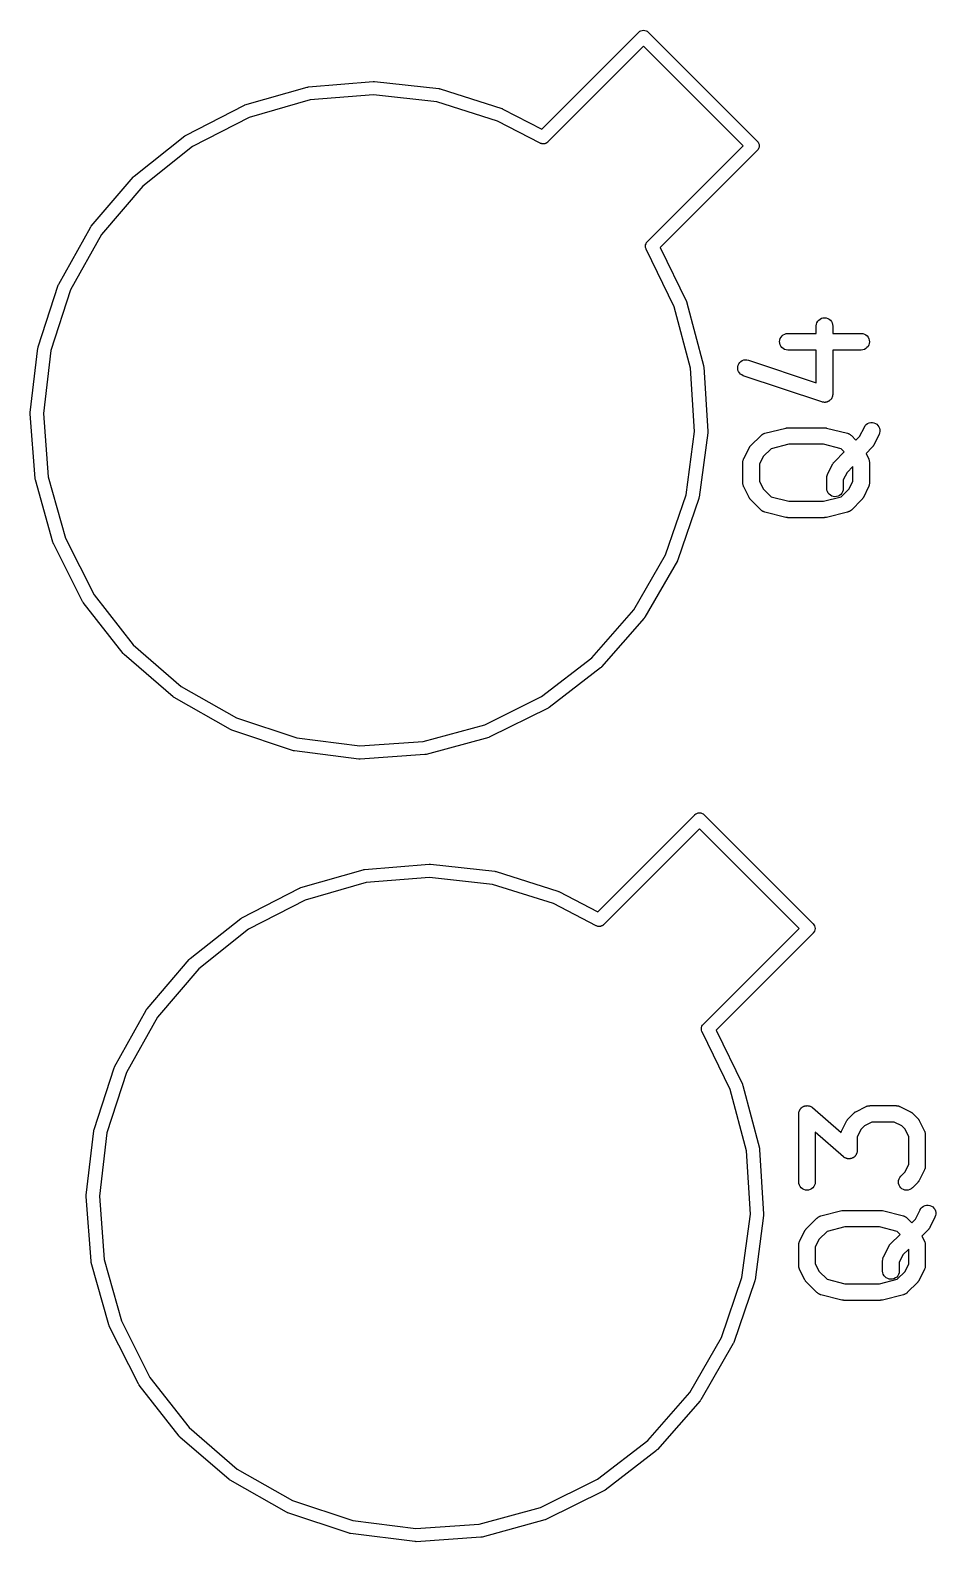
# Model space of a CAD drawing. Extents: x 61 to 193, y -174 to -70.
# Drawn here: x 106.14 to 114.37, y -155.73 to -142 of the extents above; entities that cross this region are included whole.
import ezdxf

# ---------------------------------------------------------------- set-up
doc = ezdxf.new("R2010")
doc.units = 0
doc.header["$MEASUREMENT"] = 0
doc.layers.add('BLACK', color=7, linetype='CONTINUOUS')

msp = doc.modelspace()

# ---------------------------------------------------------------- linework, layer by layer
at = {"layer": 'BLACK', "linetype": 'CONTINUOUS'}
for p, q in [((110.791, -142.896), (111.67, -142.017)), ((111.67, -142.017), (111.672, -142.015)), ((111.672, -142.015), (111.679, -142.009)), ((111.679, -142.009), (111.681, -142.007)), ((111.681, -142.007), (111.691, -142.002)), ((111.691, -142.002), (111.703, -141.998)), ((111.703, -141.998), (111.714, -141.997)), ((111.714, -141.997), (111.726, -141.998)), ((111.726, -141.998), (111.738, -142.002)), ((111.738, -142.002), (111.748, -142.007)), ((111.748, -142.007), (111.757, -142.015)), ((111.757, -142.015), (111.759, -142.017)), ((111.759, -142.017), (112.745, -143.003)), ((111.714, -142.142), (110.843, -143.014)), ((112.62, -143.048), (111.714, -142.142)), ((108.092, -142.676), (108.658, -142.514)), ((108.658, -142.514), (108.659, -142.514)), ((108.659, -142.514), (108.665, -142.513)), ((108.665, -142.513), (108.67, -142.512)), ((108.67, -142.512), (109.257, -142.463)), ((109.257, -142.463), (109.258, -142.462)), ((109.258, -142.462), (109.264, -142.463)), ((109.264, -142.463), (109.269, -142.463)), ((109.269, -142.463), (109.855, -142.528)), ((109.855, -142.528), (109.856, -142.528)), ((109.856, -142.528), (109.861, -142.53)), ((109.861, -142.53), (109.866, -142.531)), ((109.866, -142.531), (110.428, -142.709)), ((107.557, -142.95), (108.081, -142.681)), ((108.081, -142.681), (108.082, -142.68)), ((108.081, -142.681), (108.081, -142.681)), ((108.081, -142.681), (108.081, -142.681)), ((108.082, -142.68), (108.087, -142.678)), ((108.087, -142.678), (108.092, -142.676)), ((108.686, -142.631), (108.131, -142.79)), ((109.261, -142.583), (108.686, -142.631)), ((109.835, -142.647), (109.261, -142.583)), ((110.387, -142.822), (109.835, -142.647)), ((110.428, -142.709), (110.429, -142.709)), ((110.429, -142.709), (110.433, -142.711)), ((110.433, -142.711), (110.437, -142.713)), ((110.437, -142.713), (110.791, -142.896)), ((108.131, -142.79), (107.617, -143.054)), ((110.775, -143.023), (110.387, -142.822)), ((107.085, -143.322), (107.547, -142.956)), ((107.547, -142.956), (107.548, -142.956)), ((107.548, -142.956), (107.552, -142.953)), ((107.552, -142.953), (107.557, -142.95)), ((107.617, -143.054), (107.164, -143.413)), ((110.779, -143.025), (110.775, -143.023)), ((110.775, -143.023), (110.775, -143.023)), ((110.785, -143.027), (110.779, -143.025)), ((110.786, -143.027), (110.785, -143.027)), ((110.786, -143.028), (110.786, -143.027)), ((110.791, -143.029), (110.786, -143.028)), ((110.796, -143.029), (110.791, -143.029)), ((110.797, -143.03), (110.796, -143.029)), ((110.798, -143.03), (110.797, -143.03)), ((110.802, -143.03), (110.798, -143.03)), ((110.807, -143.03), (110.802, -143.03)), ((110.809, -143.029), (110.807, -143.03)), ((110.81, -143.029), (110.809, -143.029)), ((110.814, -143.029), (110.81, -143.029)), ((110.818, -143.028), (110.814, -143.029)), ((110.82, -143.027), (110.818, -143.028)), ((110.822, -143.026), (110.82, -143.027)), ((110.825, -143.025), (110.822, -143.026)), ((110.829, -143.023), (110.825, -143.025)), ((110.831, -143.023), (110.829, -143.023)), ((110.833, -143.021), (110.831, -143.023)), ((110.836, -143.02), (110.833, -143.021)), ((110.839, -143.017), (110.836, -143.02)), ((110.841, -143.016), (110.839, -143.017)), ((110.843, -143.014), (110.841, -143.016)), ((110.843, -143.014), (110.843, -143.014)), ((111.748, -143.919), (112.62, -143.048)), ((112.745, -143.092), (111.865, -143.972)), ((112.745, -143.003), (112.747, -143.005)), ((112.747, -143.09), (112.745, -143.092)), ((112.747, -143.005), (112.749, -143.007)), ((112.749, -143.088), (112.747, -143.09)), ((112.749, -143.007), (112.749, -143.007)), ((112.749, -143.007), (112.755, -143.014)), ((112.755, -143.081), (112.749, -143.088)), ((112.755, -143.014), (112.755, -143.014)), ((112.755, -143.014), (112.76, -143.024)), ((112.76, -143.071), (112.755, -143.081)), ((112.76, -143.024), (112.764, -143.036)), ((112.764, -143.059), (112.76, -143.071)), ((112.764, -143.036), (112.765, -143.048)), ((112.765, -143.048), (112.764, -143.059)), ((106.695, -143.779), (107.077, -143.331)), ((107.077, -143.33), (107.081, -143.326)), ((107.077, -143.331), (107.077, -143.33)), ((107.081, -143.326), (107.085, -143.322)), ((107.164, -143.413), (106.79, -143.853)), ((106.4, -144.304), (106.688, -143.789)), ((106.688, -143.788), (106.691, -143.784)), ((106.688, -143.789), (106.688, -143.788)), ((106.691, -143.784), (106.695, -143.779)), ((106.79, -143.853), (106.508, -144.357)), ((111.732, -143.96), (111.733, -143.948)), ((111.733, -143.948), (111.737, -143.937)), ((111.737, -143.937), (111.742, -143.926)), ((111.742, -143.926), (111.748, -143.919)), ((111.733, -143.971), (111.732, -143.96)), ((111.737, -143.983), (111.733, -143.971)), ((111.739, -143.987), (111.737, -143.983)), ((111.994, -144.51), (111.739, -143.987)), ((111.865, -143.972), (112.105, -144.463)), ((106.213, -144.875), (106.396, -144.314)), ((106.508, -144.357), (106.329, -144.906)), ((106.396, -144.313), (106.398, -144.309)), ((106.396, -144.314), (106.396, -144.313)), ((106.398, -144.309), (106.4, -144.304)), ((112.105, -144.463), (112.105, -144.464)), ((112.105, -144.464), (112.107, -144.469)), ((112.107, -144.469), (112.109, -144.474)), ((112.109, -144.474), (112.259, -145.044)), ((112.142, -145.069), (111.994, -144.51)), ((113.297, -144.642), (113.307, -144.631)), ((113.307, -144.631), (113.318, -144.622)), ((113.318, -144.622), (113.331, -144.615)), ((113.331, -144.615), (113.345, -144.611)), ((113.345, -144.611), (113.36, -144.61)), ((113.36, -144.61), (113.374, -144.611)), ((113.374, -144.611), (113.388, -144.616)), ((113.388, -144.616), (113.401, -144.623)), ((113.401, -144.623), (113.412, -144.632)), ((113.412, -144.632), (113.422, -144.643)), ((112.964, -144.786), (112.973, -144.774)), ((112.973, -144.774), (112.984, -144.765)), ((112.984, -144.765), (112.997, -144.758)), ((112.997, -144.758), (113.011, -144.754)), ((113.011, -144.754), (113.026, -144.753)), ((113.026, -144.753), (113.284, -144.753)), ((113.284, -144.684), (113.286, -144.669)), ((113.284, -144.685), (113.284, -144.684)), ((113.284, -144.753), (113.284, -144.685)), ((113.286, -144.669), (113.29, -144.655)), ((113.29, -144.655), (113.297, -144.642)), ((113.422, -144.643), (113.428, -144.656)), ((113.428, -144.656), (113.433, -144.67)), ((113.433, -144.67), (113.434, -144.685)), ((113.434, -144.685), (113.434, -144.753)), ((113.434, -144.753), (113.692, -144.753)), ((113.692, -144.753), (113.693, -144.753)), ((113.693, -144.753), (113.708, -144.754)), ((113.708, -144.754), (113.722, -144.759)), ((113.722, -144.759), (113.735, -144.766)), ((113.735, -144.766), (113.746, -144.775)), ((113.746, -144.775), (113.755, -144.787)), ((106.141, -145.472), (106.211, -144.886)), ((106.211, -144.885), (106.212, -144.88)), ((106.211, -144.886), (106.211, -144.885)), ((106.212, -144.88), (106.213, -144.875)), ((106.329, -144.906), (106.261, -145.48)), ((112.951, -144.827), (112.952, -144.813)), ((112.952, -144.842), (112.951, -144.827)), ((112.952, -144.813), (112.957, -144.799)), ((112.956, -144.856), (112.952, -144.842)), ((112.963, -144.869), (112.956, -144.856)), ((112.957, -144.799), (112.964, -144.786)), ((112.972, -144.88), (112.963, -144.869)), ((112.983, -144.89), (112.972, -144.88)), ((112.996, -144.897), (112.983, -144.89)), ((113.01, -144.901), (112.996, -144.897)), ((113.025, -144.903), (113.01, -144.901)), ((113.026, -144.903), (113.025, -144.903)), ((113.284, -144.903), (113.026, -144.903)), ((113.284, -145.2), (113.284, -144.903)), ((113.692, -144.903), (113.434, -144.903)), ((113.434, -144.903), (113.434, -145.304)), ((113.707, -144.901), (113.692, -144.903)), ((113.721, -144.897), (113.707, -144.901)), ((113.734, -144.89), (113.721, -144.897)), ((113.745, -144.881), (113.734, -144.89)), ((113.755, -144.87), (113.745, -144.881)), ((113.755, -144.787), (113.762, -144.8)), ((113.762, -144.857), (113.755, -144.87)), ((113.762, -144.8), (113.766, -144.814)), ((113.766, -144.843), (113.762, -144.857)), ((113.766, -144.814), (113.767, -144.828)), ((113.767, -144.828), (113.766, -144.843)), ((112.259, -145.044), (112.259, -145.045)), ((112.259, -145.045), (112.26, -145.05)), ((112.26, -145.05), (112.261, -145.056)), ((112.57, -145.056), (112.574, -145.042)), ((112.574, -145.042), (112.58, -145.028)), ((112.58, -145.028), (112.588, -145.016)), ((112.588, -145.016), (112.599, -145.006)), ((112.599, -145.006), (112.611, -144.999)), ((112.611, -144.999), (112.625, -144.993)), ((112.625, -144.993), (112.64, -144.991)), ((112.64, -144.991), (112.654, -144.991)), ((112.654, -144.991), (112.668, -144.995)), ((112.668, -144.995), (113.284, -145.2)), ((112.178, -145.645), (112.142, -145.069)), ((112.261, -145.056), (112.298, -145.644)), ((112.57, -145.07), (112.57, -145.056)), ((112.572, -145.085), (112.57, -145.07)), ((112.577, -145.099), (112.572, -145.085)), ((112.585, -145.111), (112.577, -145.099)), ((112.595, -145.122), (112.585, -145.111)), ((112.607, -145.13), (112.595, -145.122)), ((112.62, -145.137), (112.607, -145.13)), ((112.621, -145.137), (112.62, -145.137)), ((113.335, -145.375), (112.621, -145.137)), ((113.431, -145.324), (113.43, -145.328)), ((113.432, -145.319), (113.431, -145.324)), ((113.433, -145.317), (113.432, -145.319)), ((113.434, -145.309), (113.433, -145.314)), ((113.433, -145.314), (113.433, -145.317)), ((113.434, -145.304), (113.434, -145.305)), ((113.434, -145.305), (113.434, -145.309)), ((113.34, -145.376), (113.335, -145.375)), ((113.344, -145.377), (113.34, -145.376)), ((113.347, -145.378), (113.344, -145.377)), ((113.35, -145.378), (113.347, -145.378)), ((113.354, -145.378), (113.35, -145.378)), ((113.359, -145.379), (113.354, -145.378)), ((113.361, -145.379), (113.359, -145.379)), ((113.364, -145.379), (113.361, -145.379)), ((113.369, -145.378), (113.364, -145.379)), ((113.373, -145.378), (113.369, -145.378)), ((113.376, -145.377), (113.373, -145.378)), ((113.379, -145.376), (113.376, -145.377)), ((113.383, -145.375), (113.379, -145.376)), ((113.387, -145.373), (113.383, -145.375)), ((113.39, -145.372), (113.387, -145.373)), ((113.392, -145.371), (113.39, -145.372)), ((113.396, -145.369), (113.392, -145.371)), ((113.4, -145.367), (113.396, -145.369)), ((113.402, -145.365), (113.4, -145.367)), ((113.405, -145.363), (113.402, -145.365)), ((113.408, -145.36), (113.405, -145.363)), ((113.412, -145.357), (113.408, -145.36)), ((113.413, -145.355), (113.412, -145.357)), ((113.415, -145.353), (113.413, -145.355)), ((113.418, -145.35), (113.415, -145.353)), ((113.421, -145.346), (113.418, -145.35)), ((113.422, -145.344), (113.421, -145.346)), ((113.424, -145.341), (113.422, -145.344)), ((113.426, -145.337), (113.424, -145.341)), ((113.428, -145.333), (113.426, -145.337)), ((113.429, -145.331), (113.428, -145.333)), ((113.43, -145.328), (113.429, -145.331)), ((106.141, -145.477), (106.141, -145.472)), ((106.141, -145.482), (106.141, -145.477)), ((106.141, -145.483), (106.141, -145.482)), ((106.186, -146.071), (106.141, -145.483)), ((106.261, -145.48), (106.305, -146.056)), ((113.721, -145.603), (113.729, -145.59)), ((113.729, -145.59), (113.739, -145.58)), ((113.739, -145.58), (113.751, -145.572)), ((113.751, -145.572), (113.765, -145.566)), ((113.765, -145.566), (113.779, -145.563)), ((113.779, -145.563), (113.794, -145.562)), ((113.794, -145.562), (113.808, -145.565)), ((113.808, -145.565), (113.822, -145.57)), ((113.822, -145.57), (113.834, -145.578)), ((113.834, -145.578), (113.845, -145.588)), ((113.845, -145.588), (113.853, -145.6)), ((113.853, -145.6), (113.859, -145.614)), ((112.101, -146.218), (112.178, -145.645)), ((112.298, -145.655), (112.22, -146.24)), ((112.298, -145.644), (112.298, -145.645)), ((112.298, -145.645), (112.298, -145.65)), ((112.298, -145.65), (112.298, -145.655)), ((112.687, -145.775), (112.782, -145.679)), ((112.782, -145.679), (112.783, -145.679)), ((112.783, -145.679), (112.787, -145.676)), ((112.787, -145.676), (112.791, -145.672)), ((112.791, -145.672), (112.793, -145.671)), ((112.793, -145.671), (112.794, -145.67)), ((112.794, -145.67), (112.799, -145.667)), ((112.799, -145.667), (112.803, -145.665)), ((112.803, -145.665), (112.805, -145.664)), ((112.805, -145.664), (112.807, -145.663)), ((112.807, -145.663), (112.812, -145.661)), ((112.812, -145.661), (112.817, -145.66)), ((112.817, -145.66), (113.008, -145.612)), ((113.008, -145.612), (113.009, -145.612)), ((113.009, -145.612), (113.01, -145.612)), ((113.01, -145.612), (113.011, -145.611)), ((113.011, -145.611), (113.017, -145.611)), ((113.017, -145.611), (113.023, -145.61)), ((113.023, -145.61), (113.024, -145.61)), ((113.024, -145.61), (113.026, -145.61)), ((113.026, -145.61), (113.359, -145.61)), ((113.359, -145.61), (113.36, -145.61)), ((113.36, -145.61), (113.361, -145.61)), ((113.361, -145.61), (113.363, -145.61)), ((113.363, -145.61), (113.369, -145.611)), ((113.369, -145.611), (113.375, -145.611)), ((113.375, -145.611), (113.376, -145.612)), ((113.376, -145.612), (113.377, -145.612)), ((113.377, -145.612), (113.568, -145.66)), ((113.568, -145.66), (113.569, -145.66)), ((113.569, -145.66), (113.573, -145.662)), ((113.573, -145.662), (113.578, -145.663)), ((113.578, -145.663), (113.58, -145.664)), ((113.58, -145.664), (113.582, -145.665)), ((113.582, -145.665), (113.587, -145.668)), ((113.587, -145.668), (113.591, -145.67)), ((113.591, -145.67), (113.593, -145.672)), ((113.593, -145.672), (113.595, -145.673)), ((113.595, -145.673), (113.599, -145.676)), ((113.599, -145.676), (113.603, -145.679)), ((113.603, -145.679), (113.645, -145.722)), ((113.645, -145.722), (113.678, -145.688)), ((113.678, -145.688), (113.721, -145.604)), ((113.721, -145.604), (113.721, -145.603)), ((113.855, -145.671), (113.807, -145.766)), ((113.86, -145.657), (113.855, -145.671)), ((113.859, -145.614), (113.862, -145.628)), ((113.862, -145.643), (113.86, -145.657)), ((113.862, -145.628), (113.862, -145.643)), ((112.625, -145.889), (112.673, -145.794)), ((112.673, -145.793), (112.676, -145.79)), ((112.673, -145.794), (112.673, -145.793)), ((112.676, -145.79), (112.678, -145.786)), ((112.678, -145.786), (112.68, -145.784)), ((112.68, -145.784), (112.681, -145.781)), ((112.681, -145.781), (112.684, -145.778)), ((112.684, -145.778), (112.687, -145.775)), ((112.802, -145.872), (112.767, -145.941)), ((112.874, -145.8), (112.802, -145.872)), ((113.035, -145.76), (112.874, -145.8)), ((113.35, -145.76), (113.035, -145.76)), ((113.511, -145.8), (113.35, -145.76)), ((113.449, -145.918), (113.539, -145.828)), ((113.539, -145.828), (113.511, -145.8)), ((113.793, -145.786), (113.736, -145.843)), ((113.736, -145.843), (113.759, -145.889)), ((113.796, -145.782), (113.793, -145.786)), ((113.799, -145.779), (113.796, -145.782)), ((113.8, -145.777), (113.799, -145.779)), ((113.802, -145.774), (113.8, -145.777)), ((113.804, -145.77), (113.802, -145.774)), ((113.807, -145.767), (113.804, -145.77)), ((113.807, -145.766), (113.807, -145.767)), ((112.617, -145.922), (112.618, -145.92)), ((112.617, -145.923), (112.617, -145.922)), ((112.617, -146.113), (112.617, -145.923)), ((112.618, -145.912), (112.619, -145.907)), ((112.618, -145.918), (112.618, -145.912)), ((112.618, -145.92), (112.618, -145.918)), ((112.619, -145.907), (112.62, -145.905)), ((112.62, -145.903), (112.622, -145.898)), ((112.62, -145.905), (112.62, -145.903)), ((112.622, -145.898), (112.623, -145.893)), ((112.623, -145.893), (112.625, -145.891)), ((112.625, -145.891), (112.625, -145.889)), ((112.767, -145.941), (112.767, -146.096)), ((113.387, -146.032), (113.435, -145.937)), ((113.435, -145.936), (113.438, -145.933)), ((113.435, -145.937), (113.435, -145.936)), ((113.438, -145.933), (113.44, -145.929)), ((113.44, -145.929), (113.442, -145.926)), ((113.442, -145.926), (113.443, -145.924)), ((113.443, -145.924), (113.446, -145.921)), ((113.446, -145.921), (113.449, -145.918)), ((113.617, -145.961), (113.564, -146.015)), ((113.617, -146.096), (113.617, -145.961)), ((113.759, -145.889), (113.76, -145.89)), ((113.76, -145.89), (113.761, -145.892)), ((113.761, -145.892), (113.762, -145.894)), ((113.762, -145.894), (113.763, -145.899)), ((113.763, -145.899), (113.765, -145.904)), ((113.765, -145.904), (113.765, -145.906)), ((113.765, -145.906), (113.766, -145.908)), ((113.766, -145.908), (113.766, -145.913)), ((113.766, -145.913), (113.767, -145.919)), ((113.767, -145.919), (113.767, -145.921)), ((113.767, -145.921), (113.767, -145.923)), ((113.767, -145.923), (113.767, -146.113)), ((106.187, -146.076), (106.186, -146.071)), ((106.188, -146.082), (106.187, -146.076)), ((106.347, -146.65), (106.188, -146.082)), ((106.188, -146.082), (106.188, -146.082)), ((106.305, -146.056), (106.461, -146.612)), ((112.618, -146.116), (112.617, -146.113)), ((112.618, -146.118), (112.618, -146.116)), ((112.618, -146.123), (112.618, -146.118)), ((112.619, -146.128), (112.618, -146.123)), ((112.619, -146.13), (112.619, -146.128)), ((112.62, -146.132), (112.619, -146.13)), ((112.622, -146.137), (112.62, -146.132)), ((112.623, -146.142), (112.622, -146.137)), ((112.624, -146.144), (112.623, -146.142)), ((112.625, -146.146), (112.624, -146.144)), ((112.625, -146.147), (112.625, -146.146)), ((112.673, -146.242), (112.625, -146.147)), ((112.767, -146.096), (112.802, -146.164)), ((113.379, -146.06), (113.38, -146.055)), ((113.38, -146.063), (113.379, -146.06)), ((113.379, -146.065), (113.38, -146.063)), ((113.379, -146.066), (113.379, -146.065)), ((113.379, -146.161), (113.379, -146.066)), ((113.38, -146.055), (113.381, -146.05)), ((113.381, -146.05), (113.382, -146.048)), ((113.382, -146.046), (113.384, -146.041)), ((113.382, -146.048), (113.382, -146.046)), ((113.384, -146.041), (113.385, -146.036)), ((113.385, -146.036), (113.386, -146.034)), ((113.386, -146.034), (113.387, -146.032)), ((113.564, -146.015), (113.529, -146.084)), ((113.529, -146.084), (113.529, -146.161)), ((113.583, -146.164), (113.617, -146.096)), ((113.759, -146.147), (113.712, -146.242)), ((113.76, -146.145), (113.759, -146.147)), ((113.761, -146.143), (113.76, -146.145)), ((113.763, -146.138), (113.761, -146.143)), ((113.765, -146.133), (113.763, -146.138)), ((113.766, -146.129), (113.765, -146.131)), ((113.765, -146.131), (113.765, -146.133)), ((113.767, -146.119), (113.766, -146.124)), ((113.766, -146.124), (113.766, -146.129)), ((113.767, -146.113), (113.767, -146.114)), ((113.767, -146.114), (113.767, -146.117)), ((113.767, -146.117), (113.767, -146.119)), ((111.915, -146.765), (112.101, -146.218)), ((112.217, -146.251), (112.027, -146.809)), ((112.218, -146.246), (112.217, -146.251)), ((112.22, -146.241), (112.218, -146.246)), ((112.22, -146.24), (112.22, -146.241)), ((112.675, -146.246), (112.673, -146.242)), ((112.677, -146.25), (112.675, -146.246)), ((112.679, -146.252), (112.677, -146.25)), ((112.681, -146.255), (112.679, -146.252)), ((112.684, -146.258), (112.681, -146.255)), ((112.686, -146.261), (112.684, -146.258)), ((112.687, -146.262), (112.686, -146.261)), ((112.782, -146.357), (112.687, -146.262)), ((112.802, -146.164), (112.874, -146.236)), ((112.874, -146.236), (113.035, -146.277)), ((113.035, -146.277), (113.35, -146.277)), ((113.35, -146.277), (113.511, -146.236)), ((113.381, -146.176), (113.379, -146.161)), ((113.385, -146.19), (113.381, -146.176)), ((113.392, -146.203), (113.385, -146.19)), ((113.401, -146.214), (113.392, -146.203)), ((113.412, -146.223), (113.401, -146.214)), ((113.425, -146.23), (113.412, -146.223)), ((113.439, -146.235), (113.425, -146.23)), ((113.454, -146.236), (113.439, -146.235)), ((113.468, -146.235), (113.454, -146.236)), ((113.482, -146.231), (113.468, -146.235)), ((113.495, -146.224), (113.482, -146.231)), ((113.507, -146.215), (113.495, -146.224)), ((113.516, -146.203), (113.507, -146.215)), ((113.511, -146.236), (113.583, -146.164)), ((113.523, -146.191), (113.516, -146.203)), ((113.528, -146.177), (113.523, -146.191)), ((113.529, -146.162), (113.528, -146.177)), ((113.529, -146.161), (113.529, -146.162)), ((113.698, -146.262), (113.603, -146.357)), ((113.7, -146.258), (113.698, -146.262)), ((113.703, -146.255), (113.7, -146.258)), ((113.705, -146.253), (113.703, -146.255)), ((113.707, -146.25), (113.705, -146.253)), ((113.709, -146.247), (113.707, -146.25)), ((113.711, -146.243), (113.709, -146.247)), ((113.712, -146.242), (113.711, -146.243)), ((112.786, -146.36), (112.782, -146.357)), ((112.79, -146.364), (112.786, -146.36)), ((112.792, -146.365), (112.79, -146.364)), ((112.794, -146.366), (112.792, -146.365)), ((112.798, -146.369), (112.794, -146.366)), ((112.802, -146.371), (112.798, -146.369)), ((112.804, -146.372), (112.802, -146.371)), ((112.806, -146.373), (112.804, -146.372)), ((112.811, -146.375), (112.806, -146.373)), ((112.816, -146.376), (112.811, -146.375)), ((112.817, -146.377), (112.816, -146.376)), ((113.008, -146.424), (112.817, -146.377)), ((113.009, -146.424), (113.008, -146.424)), ((113.01, -146.425), (113.009, -146.424)), ((113.016, -146.426), (113.01, -146.425)), ((113.374, -146.425), (113.368, -146.426)), ((113.375, -146.425), (113.374, -146.425)), ((113.376, -146.425), (113.375, -146.425)), ((113.377, -146.424), (113.376, -146.425)), ((113.568, -146.377), (113.377, -146.424)), ((113.572, -146.375), (113.568, -146.377)), ((113.577, -146.374), (113.572, -146.375)), ((113.579, -146.373), (113.577, -146.374)), ((113.581, -146.372), (113.579, -146.373)), ((113.586, -146.369), (113.581, -146.372)), ((113.59, -146.367), (113.586, -146.369)), ((113.592, -146.365), (113.59, -146.367)), ((113.594, -146.364), (113.592, -146.365)), ((113.598, -146.361), (113.594, -146.364)), ((113.602, -146.358), (113.598, -146.361)), ((113.603, -146.357), (113.602, -146.358)), ((113.022, -146.426), (113.016, -146.426)), ((113.023, -146.426), (113.022, -146.426)), ((113.025, -146.427), (113.023, -146.426)), ((113.026, -146.427), (113.025, -146.427)), ((113.359, -146.427), (113.026, -146.427)), ((113.36, -146.426), (113.359, -146.427)), ((113.362, -146.426), (113.36, -146.426)), ((113.368, -146.426), (113.362, -146.426)), ((106.349, -146.655), (106.347, -146.65)), ((106.35, -146.66), (106.349, -146.655)), ((106.351, -146.661), (106.35, -146.66)), ((106.617, -147.187), (106.351, -146.661)), ((106.461, -146.612), (106.721, -147.128)), ((111.626, -147.265), (111.915, -146.765)), ((112.022, -146.82), (111.727, -147.33)), ((112.024, -146.815), (112.022, -146.82)), ((112.027, -146.81), (112.024, -146.815)), ((112.027, -146.809), (112.027, -146.81)), ((106.619, -147.192), (106.617, -147.187)), ((106.622, -147.196), (106.619, -147.192)), ((106.623, -147.197), (106.622, -147.196)), ((106.986, -147.661), (106.623, -147.197)), ((106.721, -147.128), (107.077, -147.583)), ((111.246, -147.7), (111.626, -147.265)), ((111.721, -147.34), (111.332, -147.783)), ((111.724, -147.335), (111.721, -147.34)), ((111.727, -147.331), (111.724, -147.335)), ((111.727, -147.33), (111.727, -147.331)), ((106.989, -147.665), (106.986, -147.661)), ((107.077, -147.583), (107.514, -147.96)), ((106.993, -147.669), (106.989, -147.665)), ((106.994, -147.67), (106.993, -147.669)), ((107.44, -148.055), (106.994, -147.67)), ((110.788, -148.052), (111.246, -147.7)), ((111.324, -147.791), (110.857, -148.151)), ((111.328, -147.787), (111.324, -147.791)), ((111.332, -147.784), (111.328, -147.787)), ((111.332, -147.783), (111.332, -147.784)), ((107.444, -148.058), (107.44, -148.055)), ((107.449, -148.061), (107.444, -148.058)), ((107.449, -148.062), (107.449, -148.061)), ((107.962, -148.353), (107.449, -148.062)), ((107.514, -147.96), (108.016, -148.246)), ((110.271, -148.309), (110.788, -148.052)), ((110.847, -148.157), (110.319, -148.419)), ((110.852, -148.154), (110.847, -148.157)), ((110.856, -148.151), (110.852, -148.154)), ((110.857, -148.151), (110.856, -148.151)), ((108.016, -148.246), (108.564, -148.428)), ((109.713, -148.46), (110.271, -148.309)), ((107.967, -148.355), (107.962, -148.353)), ((107.972, -148.358), (107.967, -148.355)), ((107.973, -148.358), (107.972, -148.358)), ((108.532, -148.544), (107.973, -148.358)), ((108.564, -148.428), (109.137, -148.501)), ((109.137, -148.501), (109.713, -148.46)), ((110.308, -148.423), (109.739, -148.578)), ((110.313, -148.421), (110.308, -148.423)), ((110.318, -148.419), (110.313, -148.421)), ((110.319, -148.419), (110.318, -148.419)), ((108.537, -148.545), (108.532, -148.544)), ((108.542, -148.546), (108.537, -148.545)), ((108.543, -148.546), (108.542, -148.546)), ((109.128, -148.62), (108.543, -148.546)), ((109.133, -148.62), (109.128, -148.62)), ((109.139, -148.621), (109.133, -148.62)), ((109.14, -148.621), (109.139, -148.621)), ((109.728, -148.58), (109.14, -148.621)), ((109.733, -148.579), (109.728, -148.58)), ((109.738, -148.578), (109.733, -148.579)), ((109.739, -148.578), (109.738, -148.578)), ((111.299, -150.008), (112.178, -149.129)), ((112.178, -149.129), (112.18, -149.127)), ((112.18, -149.127), (112.182, -149.125)), ((112.182, -149.125), (112.189, -149.119)), ((112.189, -149.119), (112.199, -149.114)), ((112.199, -149.114), (112.211, -149.11)), ((112.211, -149.11), (112.222, -149.109)), ((112.222, -149.109), (112.234, -149.11)), ((112.234, -149.11), (112.246, -149.114)), ((112.246, -149.114), (112.256, -149.119)), ((112.256, -149.119), (112.265, -149.127)), ((112.265, -149.127), (112.267, -149.129)), ((112.267, -149.129), (113.253, -150.115)), ((112.222, -149.254), (111.351, -150.126)), ((113.128, -150.16), (112.222, -149.254)), ((109.178, -149.624), (109.765, -149.575)), ((109.765, -149.575), (109.766, -149.574)), ((109.766, -149.574), (109.772, -149.575)), ((109.772, -149.575), (109.777, -149.575)), ((109.777, -149.575), (110.363, -149.64)), ((108.6, -149.788), (109.166, -149.626)), ((109.166, -149.626), (109.167, -149.626)), ((109.167, -149.626), (109.173, -149.625)), ((109.173, -149.625), (109.178, -149.624)), ((109.769, -149.695), (109.194, -149.743)), ((110.343, -149.759), (109.769, -149.695)), ((110.363, -149.64), (110.364, -149.64)), ((110.364, -149.64), (110.369, -149.642)), ((110.369, -149.642), (110.374, -149.643)), ((110.374, -149.643), (110.936, -149.821)), ((108.065, -150.062), (108.589, -149.793)), ((108.589, -149.793), (108.59, -149.792)), ((108.589, -149.793), (108.589, -149.793)), ((108.589, -149.793), (108.589, -149.793)), ((108.59, -149.792), (108.595, -149.79)), ((108.595, -149.79), (108.6, -149.788)), ((109.194, -149.743), (108.639, -149.902)), ((110.895, -149.934), (110.343, -149.759)), ((110.936, -149.821), (110.937, -149.821)), ((110.937, -149.821), (110.941, -149.823)), ((110.941, -149.823), (110.945, -149.825)), ((110.945, -149.825), (111.299, -150.008)), ((108.639, -149.902), (108.125, -150.166)), ((111.283, -150.135), (110.895, -149.934)), ((107.593, -150.434), (108.055, -150.068)), ((108.055, -150.068), (108.056, -150.068)), ((108.056, -150.068), (108.06, -150.065)), ((108.06, -150.065), (108.065, -150.062)), ((111.341, -150.133), (111.339, -150.135)), ((111.344, -150.132), (111.341, -150.133)), ((111.347, -150.129), (111.344, -150.132)), ((111.349, -150.128), (111.347, -150.129)), ((111.351, -150.126), (111.349, -150.128)), ((111.351, -150.126), (111.351, -150.126)), ((113.253, -150.115), (113.255, -150.117)), ((113.255, -150.117), (113.257, -150.119)), ((113.257, -150.119), (113.257, -150.119)), ((113.257, -150.119), (113.263, -150.126)), ((113.263, -150.126), (113.263, -150.126)), ((113.263, -150.126), (113.268, -150.136)), ((108.125, -150.166), (107.672, -150.525)), ((111.287, -150.137), (111.283, -150.135)), ((111.283, -150.135), (111.283, -150.135)), ((111.293, -150.139), (111.287, -150.137)), ((111.294, -150.139), (111.293, -150.139)), ((111.294, -150.14), (111.294, -150.139)), ((111.299, -150.141), (111.294, -150.14)), ((111.304, -150.141), (111.299, -150.141)), ((111.305, -150.142), (111.304, -150.141)), ((111.306, -150.142), (111.305, -150.142)), ((111.31, -150.142), (111.306, -150.142)), ((111.315, -150.142), (111.31, -150.142)), ((111.317, -150.141), (111.315, -150.142)), ((111.318, -150.141), (111.317, -150.141)), ((111.322, -150.141), (111.318, -150.141)), ((111.326, -150.14), (111.322, -150.141)), ((111.328, -150.139), (111.326, -150.14)), ((111.33, -150.138), (111.328, -150.139)), ((111.333, -150.137), (111.33, -150.138)), ((111.337, -150.135), (111.333, -150.137)), ((111.339, -150.135), (111.337, -150.135)), ((112.256, -151.031), (113.128, -150.16)), ((113.253, -150.204), (112.373, -151.084)), ((113.255, -150.202), (113.253, -150.204)), ((113.257, -150.2), (113.255, -150.202)), ((113.263, -150.193), (113.257, -150.2)), ((113.268, -150.183), (113.263, -150.193)), ((113.268, -150.136), (113.272, -150.148)), ((113.272, -150.171), (113.268, -150.183)), ((113.272, -150.148), (113.273, -150.16)), ((113.273, -150.16), (113.272, -150.171)), ((107.203, -150.891), (107.585, -150.443)), ((107.672, -150.525), (107.298, -150.965)), ((107.585, -150.442), (107.589, -150.438)), ((107.585, -150.443), (107.585, -150.442)), ((107.589, -150.438), (107.593, -150.434)), ((106.908, -151.416), (107.196, -150.901)), ((107.196, -150.9), (107.199, -150.896)), ((107.196, -150.901), (107.196, -150.9)), ((107.199, -150.896), (107.203, -150.891)), ((107.298, -150.965), (107.016, -151.469)), ((112.24, -151.072), (112.241, -151.06)), ((112.241, -151.083), (112.24, -151.072)), ((112.241, -151.06), (112.245, -151.049)), ((112.245, -151.095), (112.241, -151.083)), ((112.245, -151.049), (112.25, -151.038)), ((112.247, -151.099), (112.245, -151.095)), ((112.25, -151.038), (112.256, -151.031)), ((112.373, -151.084), (112.613, -151.575)), ((112.502, -151.622), (112.247, -151.099)), ((106.721, -151.987), (106.904, -151.426)), ((107.016, -151.469), (106.837, -152.018)), ((106.904, -151.425), (106.906, -151.421)), ((106.904, -151.426), (106.904, -151.425)), ((106.906, -151.421), (106.908, -151.416)), ((112.65, -152.181), (112.502, -151.622)), ((112.613, -151.575), (112.613, -151.576)), ((112.613, -151.576), (112.615, -151.581)), ((112.615, -151.581), (112.617, -151.586)), ((112.617, -151.586), (112.767, -152.156)), ((113.157, -151.783), (113.159, -151.782)), ((113.159, -151.782), (113.163, -151.78)), ((113.163, -151.78), (113.167, -151.777)), ((113.167, -151.777), (113.17, -151.776)), ((113.17, -151.776), (113.172, -151.775)), ((113.172, -151.775), (113.177, -151.774)), ((113.177, -151.774), (113.181, -151.772)), ((113.181, -151.772), (113.184, -151.772)), ((113.184, -151.772), (113.186, -151.771)), ((113.186, -151.771), (113.191, -151.77)), ((113.191, -151.77), (113.196, -151.77)), ((113.196, -151.77), (113.198, -151.77)), ((113.198, -151.77), (113.201, -151.769)), ((113.201, -151.769), (113.206, -151.77)), ((113.206, -151.77), (113.21, -151.77)), ((113.21, -151.77), (113.213, -151.771)), ((113.213, -151.771), (113.215, -151.771)), ((113.215, -151.771), (113.22, -151.772)), ((113.22, -151.772), (113.225, -151.773)), ((113.225, -151.773), (113.227, -151.775)), ((113.227, -151.775), (113.229, -151.775)), ((113.229, -151.775), (113.234, -151.778)), ((113.234, -151.778), (113.238, -151.78)), ((113.238, -151.78), (113.24, -151.781)), ((113.24, -151.781), (113.242, -151.782)), ((113.242, -151.782), (113.246, -151.785)), ((113.643, -151.825), (113.738, -151.777)), ((113.738, -151.777), (113.739, -151.777)), ((113.739, -151.777), (113.741, -151.776)), ((113.741, -151.776), (113.743, -151.775)), ((113.743, -151.775), (113.748, -151.774)), ((113.748, -151.774), (113.753, -151.772)), ((113.753, -151.772), (113.755, -151.772)), ((113.755, -151.772), (113.757, -151.771)), ((113.757, -151.771), (113.762, -151.77)), ((113.762, -151.77), (113.767, -151.77)), ((113.767, -151.77), (113.77, -151.77)), ((113.77, -151.77), (113.772, -151.769)), ((113.772, -151.769), (114.01, -151.769)), ((114.01, -151.769), (114.011, -151.769)), ((114.011, -151.769), (114.013, -151.77)), ((114.013, -151.77), (114.015, -151.77)), ((114.015, -151.77), (114.02, -151.771)), ((114.02, -151.771), (114.025, -151.771)), ((114.025, -151.771), (114.028, -151.772)), ((114.028, -151.772), (114.03, -151.772)), ((114.03, -151.772), (114.035, -151.774)), ((114.035, -151.774), (114.039, -151.776)), ((114.039, -151.776), (114.041, -151.777)), ((114.041, -151.777), (114.043, -151.777)), ((114.043, -151.777), (114.139, -151.825)), ((113.125, -151.843), (113.126, -151.839)), ((113.125, -151.844), (113.125, -151.843)), ((113.125, -152.464), (113.125, -151.844)), ((113.126, -151.834), (113.127, -151.832)), ((113.126, -151.839), (113.126, -151.834)), ((113.127, -151.829), (113.128, -151.824)), ((113.127, -151.832), (113.127, -151.829)), ((113.128, -151.824), (113.13, -151.82)), ((113.13, -151.82), (113.131, -151.817)), ((113.131, -151.815), (113.134, -151.811)), ((113.131, -151.817), (113.131, -151.815)), ((113.134, -151.811), (113.136, -151.807)), ((113.136, -151.807), (113.137, -151.804)), ((113.137, -151.804), (113.138, -151.802)), ((113.138, -151.802), (113.142, -151.799)), ((113.142, -151.799), (113.144, -151.795)), ((113.144, -151.795), (113.146, -151.793)), ((113.146, -151.793), (113.148, -151.791)), ((113.148, -151.791), (113.152, -151.788)), ((113.152, -151.788), (113.155, -151.785)), ((113.155, -151.785), (113.157, -151.783)), ((113.246, -151.785), (113.25, -151.788)), ((113.25, -151.788), (113.509, -152.015)), ((113.514, -152.001), (113.562, -151.906)), ((113.562, -151.905), (113.565, -151.902)), ((113.562, -151.906), (113.562, -151.905)), ((113.565, -151.902), (113.567, -151.898)), ((113.567, -151.898), (113.569, -151.896)), ((113.569, -151.896), (113.57, -151.893)), ((113.57, -151.893), (113.573, -151.89)), ((113.573, -151.89), (113.576, -151.887)), ((113.576, -151.887), (113.624, -151.839)), ((113.624, -151.838), (113.628, -151.836)), ((113.624, -151.839), (113.624, -151.838)), ((113.628, -151.836), (113.631, -151.833)), ((113.631, -151.833), (113.633, -151.831)), ((113.633, -151.831), (113.636, -151.829)), ((113.636, -151.829), (113.639, -151.827)), ((113.639, -151.827), (113.643, -151.825)), ((113.79, -151.919), (113.721, -151.954)), ((113.992, -151.919), (113.79, -151.919)), ((114.061, -151.954), (113.992, -151.919)), ((114.139, -151.825), (114.14, -151.825)), ((114.14, -151.825), (114.143, -151.828)), ((114.143, -151.828), (114.147, -151.83)), ((114.147, -151.83), (114.149, -151.832)), ((114.149, -151.832), (114.152, -151.833)), ((114.152, -151.833), (114.155, -151.836)), ((114.155, -151.836), (114.158, -151.839)), ((114.158, -151.839), (114.206, -151.887)), ((114.206, -151.887), (114.207, -151.887)), ((114.207, -151.887), (114.209, -151.891)), ((114.209, -151.891), (114.212, -151.894)), ((114.212, -151.894), (114.214, -151.896)), ((114.214, -151.896), (114.216, -151.899)), ((114.216, -151.899), (114.218, -151.903)), ((114.218, -151.903), (114.22, -151.906)), ((114.22, -151.906), (114.267, -152.001)), ((106.649, -152.584), (106.719, -151.998)), ((106.719, -151.997), (106.72, -151.992)), ((106.719, -151.998), (106.719, -151.997)), ((106.72, -151.992), (106.721, -151.987)), ((106.837, -152.018), (106.769, -152.592)), ((113.532, -152.234), (113.275, -152.01)), ((113.275, -152.01), (113.275, -152.464)), ((113.509, -152.015), (113.511, -152.01)), ((113.511, -152.01), (113.512, -152.005)), ((113.512, -152.005), (113.513, -152.003)), ((113.513, -152.003), (113.514, -152.001)), ((113.691, -151.984), (113.656, -152.053)), ((113.656, -152.053), (113.656, -152.178)), ((113.721, -151.954), (113.691, -151.984)), ((114.091, -151.984), (114.061, -151.954)), ((114.125, -152.053), (114.091, -151.984)), ((114.125, -152.303), (114.125, -152.053)), ((114.267, -152.001), (114.268, -152.002)), ((114.268, -152.002), (114.269, -152.004)), ((114.269, -152.004), (114.27, -152.006)), ((114.27, -152.006), (114.271, -152.011)), ((114.271, -152.011), (114.273, -152.016)), ((114.273, -152.016), (114.273, -152.018)), ((114.273, -152.018), (114.274, -152.02)), ((114.274, -152.02), (114.274, -152.025)), ((114.274, -152.025), (114.275, -152.031)), ((114.275, -152.031), (114.275, -152.033)), ((114.275, -152.033), (114.275, -152.035)), ((114.275, -152.035), (114.275, -152.321)), ((112.686, -152.757), (112.65, -152.181)), ((112.767, -152.156), (112.767, -152.157)), ((112.767, -152.157), (112.768, -152.162)), ((112.768, -152.162), (112.769, -152.168)), ((112.769, -152.168), (112.806, -152.756)), ((113.655, -152.193), (113.653, -152.198)), ((113.656, -152.188), (113.655, -152.191)), ((113.655, -152.191), (113.655, -152.193)), ((113.656, -152.178), (113.656, -152.179)), ((113.656, -152.179), (113.656, -152.184)), ((113.656, -152.184), (113.656, -152.188)), ((113.536, -152.237), (113.532, -152.234)), ((113.539, -152.24), (113.536, -152.237)), ((113.542, -152.241), (113.539, -152.24)), ((113.544, -152.243), (113.542, -152.241)), ((113.548, -152.245), (113.544, -152.243)), ((113.552, -152.247), (113.548, -152.245)), ((113.555, -152.248), (113.552, -152.247)), ((113.557, -152.249), (113.555, -152.248)), ((113.562, -152.25), (113.557, -152.249)), ((113.566, -152.251), (113.562, -152.25)), ((113.569, -152.252), (113.566, -152.251)), ((113.571, -152.252), (113.569, -152.252)), ((113.576, -152.252), (113.571, -152.252)), ((113.581, -152.253), (113.576, -152.252)), ((113.583, -152.253), (113.581, -152.253)), ((113.586, -152.253), (113.583, -152.253)), ((113.591, -152.252), (113.586, -152.253)), ((113.595, -152.251), (113.591, -152.252)), ((113.598, -152.251), (113.595, -152.251)), ((113.601, -152.25), (113.598, -152.251)), ((113.605, -152.249), (113.601, -152.25)), ((113.609, -152.247), (113.605, -152.249)), ((113.612, -152.246), (113.609, -152.247)), ((113.614, -152.245), (113.612, -152.246)), ((113.618, -152.243), (113.614, -152.245)), ((113.622, -152.241), (113.618, -152.243)), ((113.624, -152.239), (113.622, -152.241)), ((113.627, -152.238), (113.624, -152.239)), ((113.63, -152.234), (113.627, -152.238)), ((113.634, -152.231), (113.63, -152.234)), ((113.635, -152.229), (113.634, -152.231)), ((113.637, -152.228), (113.635, -152.229)), ((113.64, -152.224), (113.637, -152.228)), ((113.643, -152.22), (113.64, -152.224)), ((113.644, -152.218), (113.643, -152.22)), ((113.646, -152.216), (113.644, -152.218)), ((113.648, -152.211), (113.646, -152.216)), ((113.65, -152.207), (113.648, -152.211)), ((113.651, -152.205), (113.65, -152.207)), ((113.652, -152.202), (113.651, -152.205)), ((113.653, -152.198), (113.652, -152.202)), ((114.091, -152.371), (114.125, -152.303)), ((114.275, -152.326), (114.274, -152.331)), ((114.274, -152.331), (114.274, -152.336)), ((114.275, -152.321), (114.275, -152.322)), ((114.275, -152.322), (114.275, -152.324)), ((114.275, -152.324), (114.275, -152.326)), ((113.127, -152.478), (113.125, -152.464)), ((113.275, -152.465), (113.274, -152.479)), ((113.275, -152.464), (113.275, -152.465)), ((114.03, -152.463), (114.032, -152.449)), ((114.032, -152.478), (114.03, -152.463)), ((114.032, -152.449), (114.036, -152.435)), ((114.036, -152.435), (114.043, -152.422)), ((114.043, -152.422), (114.052, -152.41)), ((114.052, -152.41), (114.091, -152.371)), ((114.206, -152.469), (114.158, -152.517)), ((114.208, -152.466), (114.206, -152.469)), ((114.211, -152.463), (114.208, -152.466)), ((114.213, -152.46), (114.211, -152.463)), ((114.215, -152.458), (114.213, -152.46)), ((114.217, -152.454), (114.215, -152.458)), ((114.219, -152.45), (114.217, -152.454)), ((114.22, -152.449), (114.219, -152.45)), ((114.267, -152.354), (114.22, -152.449)), ((114.268, -152.352), (114.267, -152.354)), ((114.269, -152.35), (114.268, -152.352)), ((114.271, -152.345), (114.269, -152.35)), ((114.273, -152.341), (114.271, -152.345)), ((114.274, -152.336), (114.273, -152.338)), ((114.273, -152.338), (114.273, -152.341)), ((106.649, -152.589), (106.649, -152.584)), ((106.649, -152.594), (106.649, -152.589)), ((106.649, -152.595), (106.649, -152.594)), ((106.694, -153.183), (106.649, -152.595)), ((106.769, -152.592), (106.813, -153.168)), ((113.131, -152.492), (113.127, -152.478)), ((113.138, -152.505), (113.131, -152.492)), ((113.147, -152.516), (113.138, -152.505)), ((113.158, -152.526), (113.147, -152.516)), ((113.171, -152.533), (113.158, -152.526)), ((113.185, -152.537), (113.171, -152.533)), ((113.2, -152.539), (113.185, -152.537)), ((113.214, -152.537), (113.2, -152.539)), ((113.228, -152.533), (113.214, -152.537)), ((113.241, -152.526), (113.228, -152.533)), ((113.253, -152.517), (113.241, -152.526)), ((113.262, -152.506), (113.253, -152.517)), ((113.269, -152.493), (113.262, -152.506)), ((113.274, -152.479), (113.269, -152.493)), ((114.036, -152.492), (114.032, -152.478)), ((114.043, -152.505), (114.036, -152.492)), ((114.052, -152.516), (114.043, -152.505)), ((114.063, -152.526), (114.052, -152.516)), ((114.076, -152.533), (114.063, -152.526)), ((114.09, -152.537), (114.076, -152.533)), ((114.104, -152.539), (114.09, -152.537)), ((114.119, -152.537), (114.104, -152.539)), ((114.133, -152.533), (114.119, -152.537)), ((114.146, -152.526), (114.133, -152.533)), ((114.157, -152.517), (114.146, -152.526)), ((114.158, -152.517), (114.157, -152.517)), ((113.325, -152.772), (113.516, -152.724)), ((113.516, -152.724), (113.517, -152.724)), ((113.517, -152.724), (113.518, -152.724)), ((113.518, -152.724), (113.519, -152.723)), ((113.519, -152.723), (113.525, -152.723)), ((113.525, -152.723), (113.531, -152.722)), ((113.531, -152.722), (113.532, -152.722)), ((113.532, -152.722), (113.534, -152.722)), ((113.534, -152.722), (113.867, -152.722)), ((113.867, -152.722), (113.868, -152.722)), ((113.868, -152.722), (113.869, -152.722)), ((113.869, -152.722), (113.871, -152.722)), ((113.871, -152.722), (113.877, -152.723)), ((113.877, -152.723), (113.883, -152.723)), ((113.883, -152.723), (113.884, -152.724)), ((113.884, -152.724), (113.885, -152.724)), ((113.885, -152.724), (114.076, -152.772)), ((114.186, -152.8), (114.229, -152.716)), ((114.229, -152.715), (114.237, -152.702)), ((114.229, -152.716), (114.229, -152.715)), ((114.237, -152.702), (114.247, -152.692)), ((114.247, -152.692), (114.259, -152.684)), ((114.259, -152.684), (114.273, -152.678)), ((114.273, -152.678), (114.287, -152.675)), ((114.287, -152.675), (114.302, -152.674)), ((114.302, -152.674), (114.316, -152.677)), ((114.316, -152.677), (114.33, -152.682)), ((114.33, -152.682), (114.342, -152.69)), ((114.342, -152.69), (114.353, -152.7)), ((114.353, -152.7), (114.361, -152.712)), ((114.361, -152.712), (114.367, -152.726)), ((114.367, -152.726), (114.37, -152.74)), ((114.37, -152.74), (114.37, -152.755)), ((112.609, -153.33), (112.686, -152.757)), ((112.806, -152.767), (112.728, -153.352)), ((112.806, -152.756), (112.806, -152.757)), ((112.806, -152.757), (112.806, -152.762)), ((112.806, -152.762), (112.806, -152.767)), ((113.195, -152.887), (113.29, -152.791)), ((113.29, -152.791), (113.291, -152.791)), ((113.291, -152.791), (113.295, -152.788)), ((113.295, -152.788), (113.299, -152.784)), ((113.299, -152.784), (113.301, -152.783)), ((113.301, -152.783), (113.302, -152.782)), ((113.302, -152.782), (113.307, -152.779)), ((113.307, -152.779), (113.311, -152.777)), ((113.311, -152.777), (113.313, -152.776)), ((113.313, -152.776), (113.315, -152.775)), ((113.315, -152.775), (113.32, -152.773)), ((113.32, -152.773), (113.325, -152.772)), ((113.543, -152.872), (113.382, -152.912)), ((113.858, -152.872), (113.543, -152.872)), ((114.019, -152.912), (113.858, -152.872)), ((114.076, -152.772), (114.077, -152.772)), ((114.077, -152.772), (114.081, -152.774)), ((114.081, -152.774), (114.086, -152.775)), ((114.086, -152.775), (114.088, -152.776)), ((114.088, -152.776), (114.09, -152.777)), ((114.09, -152.777), (114.095, -152.78)), ((114.095, -152.78), (114.099, -152.782)), ((114.099, -152.782), (114.101, -152.784)), ((114.101, -152.784), (114.103, -152.785)), ((114.103, -152.785), (114.107, -152.788)), ((114.107, -152.788), (114.111, -152.791)), ((114.111, -152.791), (114.153, -152.834)), ((114.153, -152.834), (114.186, -152.8)), ((114.315, -152.879), (114.312, -152.882)), ((114.363, -152.783), (114.315, -152.878)), ((114.315, -152.878), (114.315, -152.879)), ((114.368, -152.769), (114.363, -152.783)), ((114.37, -152.755), (114.368, -152.769)), ((113.126, -153.024), (113.127, -153.019)), ((113.127, -153.019), (113.128, -153.017)), ((113.128, -153.015), (113.13, -153.01)), ((113.128, -153.017), (113.128, -153.015)), ((113.13, -153.01), (113.131, -153.005)), ((113.131, -153.005), (113.133, -153.003)), ((113.133, -153.001), (113.181, -152.906)), ((113.133, -153.003), (113.133, -153.001)), ((113.181, -152.905), (113.184, -152.902)), ((113.181, -152.906), (113.181, -152.905)), ((113.184, -152.902), (113.186, -152.898)), ((113.186, -152.898), (113.188, -152.896)), ((113.188, -152.896), (113.189, -152.893)), ((113.189, -152.893), (113.192, -152.89)), ((113.192, -152.89), (113.195, -152.887)), ((113.31, -152.984), (113.275, -153.053)), ((113.382, -152.912), (113.31, -152.984)), ((113.957, -153.03), (114.047, -152.94)), ((114.047, -152.94), (114.019, -152.912)), ((114.301, -152.898), (114.244, -152.955)), ((114.244, -152.955), (114.267, -153.001)), ((114.267, -153.001), (114.268, -153.002)), ((114.268, -153.002), (114.269, -153.004)), ((114.269, -153.004), (114.27, -153.006)), ((114.27, -153.006), (114.271, -153.011)), ((114.271, -153.011), (114.273, -153.016)), ((114.273, -153.016), (114.273, -153.018)), ((114.273, -153.018), (114.274, -153.02)), ((114.304, -152.894), (114.301, -152.898)), ((114.307, -152.891), (114.304, -152.894)), ((114.308, -152.889), (114.307, -152.891)), ((114.31, -152.886), (114.308, -152.889)), ((114.312, -152.882), (114.31, -152.886)), ((113.125, -153.034), (113.126, -153.032)), ((113.125, -153.035), (113.125, -153.034)), ((113.125, -153.225), (113.125, -153.035)), ((113.126, -153.03), (113.126, -153.024)), ((113.126, -153.032), (113.126, -153.03)), ((113.275, -153.053), (113.275, -153.208)), ((113.89, -153.158), (113.892, -153.153)), ((113.892, -153.153), (113.893, -153.148)), ((113.893, -153.148), (113.894, -153.146)), ((113.894, -153.146), (113.895, -153.144)), ((113.895, -153.144), (113.943, -153.049)), ((113.943, -153.048), (113.946, -153.045)), ((113.943, -153.049), (113.943, -153.048)), ((113.946, -153.045), (113.948, -153.041)), ((113.948, -153.041), (113.95, -153.038)), ((113.95, -153.038), (113.951, -153.036)), ((113.951, -153.036), (113.954, -153.033)), ((113.954, -153.033), (113.957, -153.03)), ((114.072, -153.127), (114.037, -153.196)), ((114.125, -153.073), (114.072, -153.127)), ((114.125, -153.208), (114.125, -153.073)), ((114.274, -153.02), (114.274, -153.025)), ((114.274, -153.025), (114.275, -153.031)), ((114.275, -153.031), (114.275, -153.033)), ((114.275, -153.033), (114.275, -153.035)), ((114.275, -153.035), (114.275, -153.225)), ((106.695, -153.188), (106.694, -153.183)), ((106.696, -153.194), (106.695, -153.188)), ((106.855, -153.762), (106.696, -153.194)), ((106.696, -153.194), (106.696, -153.194)), ((106.813, -153.168), (106.969, -153.724)), ((113.126, -153.228), (113.125, -153.225)), ((113.126, -153.23), (113.126, -153.228)), ((113.126, -153.235), (113.126, -153.23)), ((113.127, -153.24), (113.126, -153.235)), ((113.127, -153.242), (113.127, -153.24)), ((113.128, -153.244), (113.127, -153.242)), ((113.13, -153.249), (113.128, -153.244)), ((113.131, -153.254), (113.13, -153.249)), ((113.132, -153.256), (113.131, -153.254)), ((113.133, -153.258), (113.132, -153.256)), ((113.133, -153.259), (113.133, -153.258)), ((113.181, -153.354), (113.133, -153.259)), ((113.275, -153.208), (113.31, -153.276)), ((113.31, -153.276), (113.382, -153.348)), ((113.887, -153.172), (113.888, -153.167)), ((113.888, -153.175), (113.887, -153.172)), ((113.887, -153.177), (113.888, -153.175)), ((113.887, -153.178), (113.887, -153.177)), ((113.887, -153.273), (113.887, -153.178)), ((113.889, -153.288), (113.887, -153.273)), ((113.888, -153.167), (113.889, -153.162)), ((113.889, -153.162), (113.89, -153.16)), ((113.893, -153.302), (113.889, -153.288)), ((113.89, -153.16), (113.89, -153.158)), ((114.019, -153.348), (114.091, -153.276)), ((114.036, -153.289), (114.031, -153.303)), ((114.037, -153.274), (114.036, -153.289)), ((114.037, -153.196), (114.037, -153.273)), ((114.037, -153.273), (114.037, -153.274)), ((114.091, -153.276), (114.125, -153.208)), ((114.267, -153.259), (114.22, -153.354)), ((114.268, -153.257), (114.267, -153.259)), ((114.269, -153.255), (114.268, -153.257)), ((114.271, -153.25), (114.269, -153.255)), ((114.273, -153.245), (114.271, -153.25)), ((114.274, -153.241), (114.273, -153.243)), ((114.273, -153.243), (114.273, -153.245)), ((114.275, -153.231), (114.274, -153.236)), ((114.274, -153.236), (114.274, -153.241)), ((114.275, -153.225), (114.275, -153.226)), ((114.275, -153.226), (114.275, -153.229)), ((114.275, -153.229), (114.275, -153.231)), ((112.423, -153.877), (112.609, -153.33)), ((112.725, -153.363), (112.535, -153.921)), ((112.726, -153.358), (112.725, -153.363)), ((112.728, -153.353), (112.726, -153.358)), ((112.728, -153.352), (112.728, -153.353)), ((113.183, -153.358), (113.181, -153.354)), ((113.185, -153.362), (113.183, -153.358)), ((113.187, -153.364), (113.185, -153.362)), ((113.189, -153.367), (113.187, -153.364)), ((113.192, -153.37), (113.189, -153.367)), ((113.194, -153.373), (113.192, -153.37)), ((113.195, -153.374), (113.194, -153.373)), ((113.29, -153.469), (113.195, -153.374)), ((113.382, -153.348), (113.543, -153.389)), ((113.543, -153.389), (113.858, -153.389)), ((113.858, -153.389), (114.019, -153.348)), ((113.9, -153.315), (113.893, -153.302)), ((113.909, -153.326), (113.9, -153.315)), ((113.92, -153.335), (113.909, -153.326)), ((113.933, -153.342), (113.92, -153.335)), ((113.947, -153.347), (113.933, -153.342)), ((113.962, -153.348), (113.947, -153.347)), ((113.976, -153.347), (113.962, -153.348)), ((113.99, -153.343), (113.976, -153.347)), ((114.003, -153.336), (113.99, -153.343)), ((114.015, -153.327), (114.003, -153.336)), ((114.024, -153.315), (114.015, -153.327)), ((114.031, -153.303), (114.024, -153.315)), ((114.206, -153.374), (114.111, -153.469)), ((114.208, -153.37), (114.206, -153.374)), ((114.211, -153.367), (114.208, -153.37)), ((114.213, -153.365), (114.211, -153.367)), ((114.215, -153.362), (114.213, -153.365)), ((114.217, -153.359), (114.215, -153.362)), ((114.219, -153.355), (114.217, -153.359)), ((114.22, -153.354), (114.219, -153.355)), ((113.294, -153.472), (113.29, -153.469)), ((113.298, -153.476), (113.294, -153.472)), ((113.3, -153.477), (113.298, -153.476)), ((113.302, -153.478), (113.3, -153.477)), ((113.306, -153.481), (113.302, -153.478)), ((113.31, -153.483), (113.306, -153.481)), ((113.312, -153.484), (113.31, -153.483)), ((113.314, -153.485), (113.312, -153.484)), ((113.319, -153.487), (113.314, -153.485)), ((113.324, -153.488), (113.319, -153.487)), ((113.325, -153.489), (113.324, -153.488)), ((113.516, -153.536), (113.325, -153.489)), ((113.517, -153.536), (113.516, -153.536)), ((113.518, -153.537), (113.517, -153.536)), ((113.524, -153.538), (113.518, -153.537)), ((113.53, -153.538), (113.524, -153.538)), ((113.531, -153.538), (113.53, -153.538)), ((113.533, -153.539), (113.531, -153.538)), ((113.534, -153.539), (113.533, -153.539)), ((113.867, -153.539), (113.534, -153.539)), ((113.868, -153.538), (113.867, -153.539)), ((113.87, -153.538), (113.868, -153.538)), ((113.876, -153.538), (113.87, -153.538)), ((113.882, -153.537), (113.876, -153.538)), ((113.883, -153.537), (113.882, -153.537)), ((113.884, -153.537), (113.883, -153.537)), ((113.885, -153.536), (113.884, -153.537)), ((114.076, -153.489), (113.885, -153.536)), ((114.08, -153.487), (114.076, -153.489)), ((114.085, -153.486), (114.08, -153.487)), ((114.087, -153.485), (114.085, -153.486)), ((114.09, -153.484), (114.087, -153.485)), ((114.094, -153.481), (114.09, -153.484)), ((114.098, -153.479), (114.094, -153.481)), ((114.1, -153.477), (114.098, -153.479)), ((114.102, -153.476), (114.1, -153.477)), ((114.106, -153.473), (114.102, -153.476)), ((114.11, -153.47), (114.106, -153.473)), ((114.111, -153.469), (114.11, -153.47)), ((106.857, -153.767), (106.855, -153.762)), ((106.858, -153.772), (106.857, -153.767)), ((106.859, -153.773), (106.858, -153.772)), ((107.125, -154.299), (106.859, -153.773)), ((106.969, -153.724), (107.229, -154.24)), ((112.134, -154.377), (112.423, -153.877)), ((112.53, -153.932), (112.235, -154.442)), ((112.532, -153.927), (112.53, -153.932)), ((112.535, -153.922), (112.532, -153.927)), ((112.535, -153.921), (112.535, -153.922)), ((107.229, -154.24), (107.585, -154.695)), ((107.127, -154.304), (107.125, -154.299)), ((107.13, -154.308), (107.127, -154.304)), ((107.131, -154.309), (107.13, -154.308)), ((107.494, -154.773), (107.131, -154.309)), ((111.754, -154.812), (112.134, -154.377)), ((112.229, -154.452), (111.84, -154.895)), ((112.232, -154.447), (112.229, -154.452)), ((112.235, -154.443), (112.232, -154.447)), ((112.235, -154.442), (112.235, -154.443)), ((107.497, -154.777), (107.494, -154.773)), ((107.501, -154.781), (107.497, -154.777)), ((107.502, -154.782), (107.501, -154.781)), ((107.948, -155.167), (107.502, -154.782)), ((107.585, -154.695), (108.022, -155.072)), ((111.296, -155.164), (111.754, -154.812)), ((111.832, -154.903), (111.365, -155.263)), ((111.836, -154.899), (111.832, -154.903)), ((111.84, -154.896), (111.836, -154.899)), ((111.84, -154.895), (111.84, -154.896)), ((108.022, -155.072), (108.524, -155.358)), ((107.952, -155.17), (107.948, -155.167)), ((107.957, -155.173), (107.952, -155.17)), ((107.957, -155.174), (107.957, -155.173)), ((108.47, -155.465), (107.957, -155.174)), ((110.779, -155.421), (111.296, -155.164)), ((111.355, -155.269), (110.827, -155.531)), ((111.36, -155.266), (111.355, -155.269)), ((111.364, -155.263), (111.36, -155.266)), ((111.365, -155.263), (111.364, -155.263)), ((108.475, -155.467), (108.47, -155.465)), ((108.48, -155.47), (108.475, -155.467)), ((108.481, -155.47), (108.48, -155.47)), ((109.04, -155.656), (108.481, -155.47)), ((108.524, -155.358), (109.072, -155.54)), ((110.221, -155.572), (110.779, -155.421)), ((109.072, -155.54), (109.645, -155.613)), ((109.645, -155.613), (110.221, -155.572)), ((110.816, -155.535), (110.247, -155.69)), ((110.821, -155.533), (110.816, -155.535)), ((110.826, -155.531), (110.821, -155.533)), ((110.827, -155.531), (110.826, -155.531)), ((109.045, -155.657), (109.04, -155.656)), ((109.05, -155.658), (109.045, -155.657)), ((109.051, -155.658), (109.05, -155.658)), ((109.636, -155.732), (109.051, -155.658)), ((109.641, -155.732), (109.636, -155.732)), ((109.647, -155.733), (109.641, -155.732)), ((109.648, -155.733), (109.647, -155.733)), ((110.236, -155.692), (109.648, -155.733)), ((110.241, -155.691), (110.236, -155.692)), ((110.246, -155.69), (110.241, -155.691)), ((110.247, -155.69), (110.246, -155.69))]:
    msp.add_line(p, q, dxfattribs=at)

doc.saveas('drawing.dxf')
